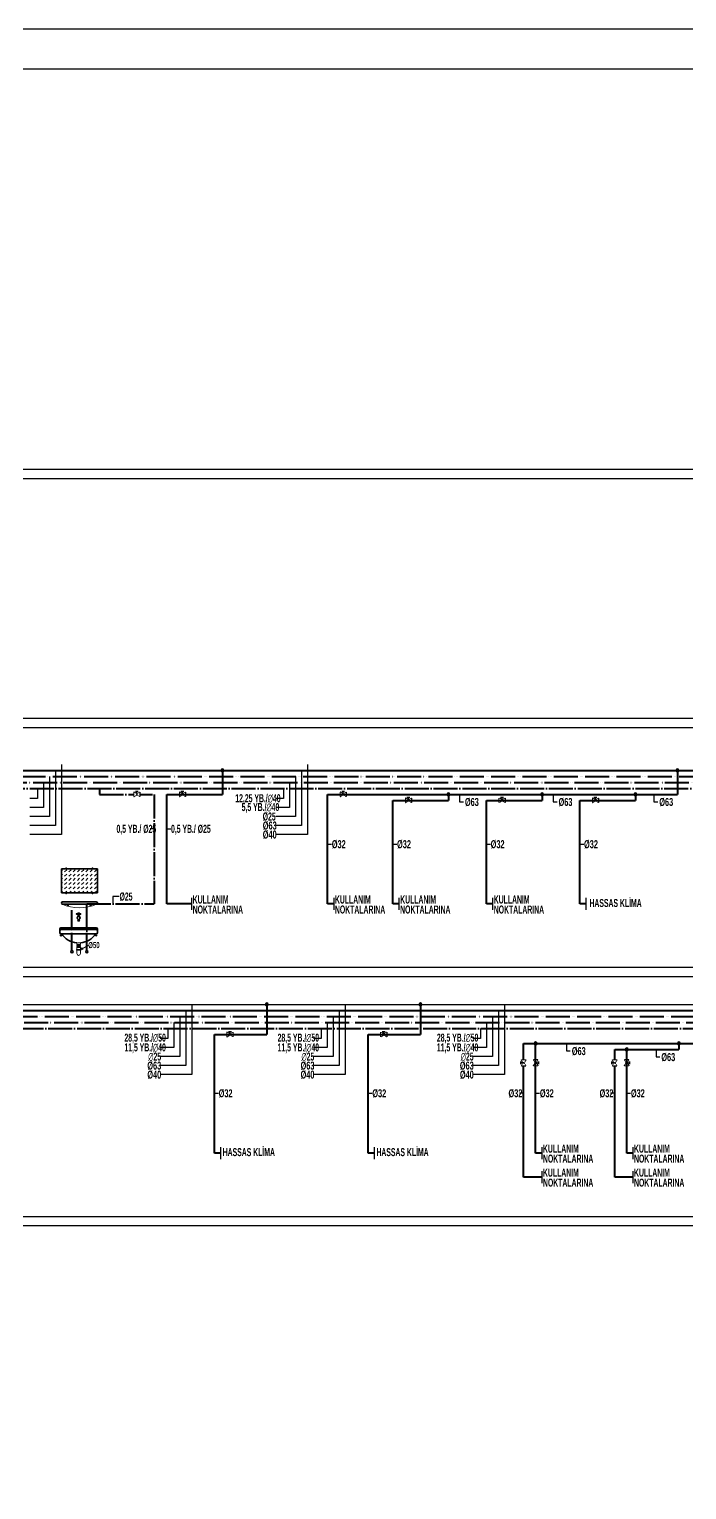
# Model space of a CAD drawing. Header units: centimetres. Extents: x 405464 to 563355, y 50011 to 66875.
# Drawn here: x 539145 to 540789, y 55361 to 59011 of the extents above; entities that cross this region are included whole.
import ezdxf
from ezdxf.enums import TextEntityAlignment as Align

# ---------------------------------------------------------------- set-up
doc = ezdxf.new("R2010")
doc.units = ezdxf.units.CM
for name, pattern in [('SICAKSU1', [75, 60, -6, 0, -3, 0, -6]), ('SIRKUL-1', [78, 60, -6, 0, -3, 0, -3, 0, -6]), ('SOGUKSU1', [72, 60, -6, 0, -6])]:
    doc.linetypes.add(name, pattern=pattern)
doc.layers.add('0-KRCN DI SU', color=41, linetype='D')
for name, color, linetype, lineweight in [('0-KRCN-IST-KÜRESEL VANA', 4, 'Continuous', 25), ('0-KRCN-SHT YUMUŞAK SU ÇAP', 201, 'Continuous', 30), ('0-KRCN-SHT-02CIHAZ', 132, 'Continuous', 25), ('0-KRCN-SHT-03CIHAZ', 120, 'Continuous', 30), ('0-KRCN-SHT-KÜRESEL VANA', 4, 'Continuous', 25), ('0-KRCN-SHT-LAVABO', 171, 'Continuous', 35), ('0-KRCN-SHT-PİSSU-BORU', 220, 'PISSU_LINE50', 40), ('0-KRCN-SHT-PROSES-BORU', 1, '0-Y_LINE', 40), ('0-KRCN-SHT-SICAKSU', 50, 'SICAKSU1', 40), ('0-KRCN-SHT-SIRKULASYON', 145, 'SIRKUL-1', 40), ('0-KRCN-SHT-SOGUKSU', 141, 'SOGUKSU1', 40), ('0-KRCN-SHT-YAZI-ÇAP-TEMSU', 81, 'Continuous', 30), ('0-KRCN-Z-ANTET', 71, 'Continuous', 30)]:
    doc.layers.add(name, color=color, linetype=linetype, lineweight=lineweight)
doc.styles.add('BORU', font='AGENCYR.TTF')
doc.styles.add('CAP', font='ARIALNB.TTF')
doc.styles.add('MUF', font='isocpeur.ttf')
doc.styles.get("Standard").update_dxf_attribs({"font": 'arial.ttf'})
doc.linetypes.add('0-Y_LINE', pattern='A,100,-0.5,["Y",BORU,S=9,R=0,X=0,Y=-4.5],-5', length=105.5)
doc.linetypes.add('D', pattern='A,12,-1,["D",Standard,S=1,R=0,X=-0.1,Y=-0.5],-1.6', length=14.6)
doc.linetypes.add('PISSU_LINE50', pattern='A,50,-10,["C",MUF,S=10,R=0,X=1,Y=-5],0', length=60)

# ---------------------------------------------------------------- blocks, each defined once
blk = doc.blocks.new('0-MEK-SHT-ZKLN-LAV.MUSLUKLU-60')
at = {"layer": '0-KRCN-SHT-LAVABO', "linetype": 'Continuous'}
for p, q in [((-31.1, 181), (-31.1, 141)), ((28.9, 181), (-31.1, 181)), ((28.9, 141), (28.9, 181)), ((-31.1, 141), (28.9, 141)), ((-31.1, 124.1), (-31.1, 123.9)), ((27, 126), (-29.2, 126)), ((-29.2, 122), (27, 122)), ((28.9, 123.9), (28.9, 124.1)), ((-33.8, 81), (-33.8, 75)), ((-33.8, 78), (-33.8, 75)), ((-31.8, 83), (27.2, 83)), ((27.2, 80), (-31.8, 80)), ((29.2, 81), (29.2, 75)), ((29.2, 75), (29.2, 78)), ((-32.3, 71.4), (-32.3, 69.6)), ((-30.8, 71.4), (-32.3, 71.4)), ((-32.3, 69.6), (-30.8, 69.6)), ((-31.8, 73), (27.2, 73)), ((-30.8, 69.6), (-30.8, 71.4)), ((26.3, 69.6), (26.3, 71.4)), ((26.3, 71.4), (27.7, 71.4)), ((27.7, 69.6), (26.3, 69.6)), ((27.7, 71.4), (27.7, 69.6))]:
    blk.add_line(p, q, dxfattribs=at)
at = {"layer": '0-KRCN-SHT-LAVABO', "color": 120, "linetype": 'Continuous', "lineweight": 20}
for p, q in [((-31.1, 177.5), (-29.1, 179.5)), ((-31.1, 170.4), (-29.1, 172.4)), ((-25.6, 176), (-22, 179.5)), ((-25.6, 168.9), (-22, 172.4)), ((-23.8, 182.5), (-23.8, 180.4)), ((-22.4, 182.5), (-23.8, 182.5)), ((-23.8, 180.4), (-22.4, 180.4)), ((-22.4, 180.4), (-22.4, 182.5)), ((-18.5, 176), (-15, 179.5)), ((-18.5, 168.9), (-15, 172.4)), ((-11.4, 176), (-7.9, 179.5)), ((-11.4, 168.9), (-7.9, 172.4)), ((-4.4, 176), (-0.8, 179.5)), ((-4.4, 168.9), (-0.8, 172.4)), ((2.7, 176), (6.2, 179.5)), ((2.7, 168.9), (6.2, 172.4)), ((9.8, 176), (13.3, 179.5)), ((9.8, 168.9), (13.3, 172.4)), ((16.8, 176), (20.4, 179.5)), ((16.8, 168.9), (20.4, 172.4)), ((20.1, 180.4), (20.1, 182.5)), ((20.1, 182.5), (21.5, 182.5)), ((21.5, 180.4), (20.1, 180.4)), ((21.5, 182.5), (21.5, 180.4)), ((23.9, 176), (27.5, 179.5)), ((23.9, 168.9), (27.5, 172.4)), ((-31.1, 163.3), (-29.1, 165.4)), ((-31.1, 156.3), (-29.1, 158.3)), ((-31.1, 149.2), (-29.1, 151.2)), ((-25.6, 161.8), (-22, 165.4)), ((-25.6, 154.8), (-22, 158.3)), ((-25.6, 147.7), (-22, 151.2)), ((-18.5, 161.8), (-15, 165.4)), ((-18.5, 154.8), (-15, 158.3)), ((-18.5, 147.7), (-15, 151.2)), ((-11.4, 161.8), (-7.9, 165.4)), ((-11.4, 154.8), (-7.9, 158.3)), ((-11.4, 147.7), (-7.9, 151.2)), ((-4.4, 161.8), (-0.8, 165.4)), ((-4.4, 154.8), (-0.8, 158.3)), ((-4.4, 147.7), (-0.8, 151.2)), ((2.7, 161.8), (6.2, 165.4)), ((2.7, 154.8), (6.2, 158.3)), ((2.7, 147.7), (6.2, 151.2)), ((9.8, 161.8), (13.3, 165.4)), ((9.8, 154.8), (13.3, 158.3)), ((9.8, 147.7), (13.3, 151.2)), ((16.8, 161.8), (20.4, 165.4)), ((16.8, 154.8), (20.4, 158.3)), ((16.8, 147.7), (20.4, 151.2)), ((23.9, 161.8), (27.5, 165.4)), ((23.9, 154.8), (27.5, 158.3)), ((23.9, 147.7), (27.5, 151.2)), ((-31.1, 142.1), (-29.1, 144.1)), ((-25.2, 141), (-22, 144.1)), ((-23.8, 139.5), (-23.8, 141.6)), ((-23.8, 141.6), (-22.4, 141.6)), ((-22.4, 139.5), (-23.8, 139.5)), ((-22.4, 141.6), (-22.4, 139.5)), ((-18.1, 141), (-15, 144.1)), ((-11, 141), (-7.9, 144.1)), ((-4, 141), (-0.8, 144.1)), ((3.1, 141), (6.2, 144.1)), ((10.2, 141), (13.3, 144.1)), ((17.2, 141), (20.4, 144.1)), ((21.5, 141.6), (20.1, 141.6)), ((20.1, 141.6), (20.1, 139.5)), ((20.1, 139.5), (21.5, 139.5)), ((21.5, 139.5), (21.5, 141.6)), ((24.3, 141), (27.5, 144.1)), ((-4.3, 102.2), (-5.3, 99.2)), ((-5.1, 98.7), (-3.8, 97.8)), ((-0.7, 102.6), (-3.8, 102.6)), ((-3.8, 96.2), (-3.8, 100)), ((-3.7, 106), (-3.7, 106.8)), ((-3.7, 106), (-3.7, 105.3)), ((-3.3, 103.6), (-3.6, 103.4)), ((-3.6, 103.4), (-3.6, 103.2)), ((-0.9, 103.2), (-3.6, 103.2)), ((-3.5, 107.4), (-3.3, 107.4)), ((-3.5, 104.7), (-3.1, 104.7)), ((-3.3, 107.7), (-3.1, 107.7)), ((-3.3, 107.4), (-2.1, 107.4)), ((-1.2, 103.6), (-3.3, 103.6)), ((-1.4, 107.7), (-3.1, 107.7)), ((-3.1, 104.7), (-1.4, 104.7)), ((-3.1, 104.7), (-3.1, 103.6)), ((-1.9, 108), (-2.6, 108)), ((-2.6, 108), (-2.6, 108)), ((-1.2, 107.4), (-2.1, 107.4)), ((-1.9, 108), (-1.9, 108)), ((-1.2, 107.7), (-1.4, 107.7)), ((-1.1, 104.7), (-1.4, 104.7)), ((-1.4, 104.7), (-1.4, 103.6)), ((-1.1, 107.4), (-1.2, 107.4)), ((-1.2, 103.6), (-0.9, 103.4)), ((-0.9, 103.4), (-0.9, 103.2)), ((-0.8, 106), (-0.8, 106.8)), ((-0.8, 106), (-0.8, 105.3)), ((-0.7, 96.2), (-0.7, 100)), ((-0.7, 97.8), (0.6, 98.7)), ((0.8, 99.2), (-0.2, 102.2)), ((-3.8, 94.1), (-4.1, 96.2)), ((-0.4, 96.2), (-4.1, 96.2)), ((-3.9, 94.6), (-0.6, 94.6)), ((-3.8, 96.8), (-0.7, 96.8)), ((-3.8, 94.1), (-0.7, 94.1)), ((-0.7, 94.1), (-0.4, 96.2)), ((-5.3, 55.3), (-5.3, 57.9)), ((-5.3, 49.3), (-5.3, 46.8)), ((-5.2, 52.7), (-5.2, 52.5)), ((-5.2, 50.5), (-5.2, 50.3)), ((0.2, 54.8), (-4.8, 54.8)), ((0.2, 49.8), (-4.8, 49.8)), ((0.2, 53.2), (-4.7, 53.2)), ((-4.7, 52), (0.2, 52)), ((0.2, 51), (-4.7, 51)), ((-4.7, 49.8), (0.2, 49.8)), ((-4.3, 54.8), (-4.3, 53.2)), ((-4.3, 52), (-4.3, 51)), ((-0.3, 54.8), (-0.3, 53.2)), ((-0.3, 52), (-0.3, 51)), ((0.7, 57.9), (0.7, 55.3)), ((0.7, 52.5), (0.7, 52.7)), ((0.7, 50.3), (0.7, 50.5)), ((0.7, 46.8), (0.7, 49.3)), ((-5.8, 46.3), (-5.8, 46.1)), ((0.7, 46.8), (-5.3, 46.8)), ((-5.3, 45.6), (0.7, 45.6)), ((-5.3, 45.6), (-5.3, 39.8)), ((-2.3, 36.8), (-2.3, 36.8)), ((0.7, 39.8), (0.7, 45.6)), ((1.2, 46.1), (1.2, 46.3))]:
    blk.add_line(p, q, dxfattribs=at)
at = {"layer": '0-KRCN-SHT-LAVABO', "color": 120, "lineweight": 20}
blk.add_line((3.5, 47.7), (14.2, 53.7), dxfattribs=at)
at = {"layer": '0-KRCN-SHT-LAVABO', "color": 120, "linetype": 'Continuous', "lineweight": 20}
for centre in [(-19.9, 119.3), (17.6, 119.3)]:
    blk.add_circle(centre, 0.409, dxfattribs=at)
at = {"layer": '0-KRCN-SHT-LAVABO', "linetype": 'Continuous'}
for centre in [(-13.5, 42.9), (11.3, 42.9)]:
    blk.add_circle(centre, 1.84, dxfattribs=at)
for centre, radius, start, end in [((-29.2, 124.1), 1.9, 90, 180), ((-29.2, 123.9), 1.9, 180, 270), ((27, 124.1), 1.9, 0, 90), ((27, 123.9), 1.9, 270, 0), ((-31.8, 81), 2, 90, 180), ((-31.8, 78), 2, 90, 180), ((-31.8, 75), 2, 180, 270), ((-2.3, 92), 34.3, 213.6941, 264.9756), ((-2.3, 92), 34.3, 275.0244, 326.3059), ((27.2, 81), 2, 0, 90), ((27.2, 78), 2, 0, 90), ((27.2, 75), 2, 270, 0)]:
    blk.add_arc(centre, radius, start, end, dxfattribs=at)
at = {"layer": '0-KRCN-SHT-LAVABO', "color": 120, "linetype": 'Continuous', "lineweight": 20}
for centre, radius, start, end in [((-1.1, 188.2), 72.1, 246.4775, 293.4812), ((-20.1, 118.8), 1.62, 339.8952, 169.616), ((-5.3, 106), 0.843, 54.2766, 180), ((-5.3, 106), 0.843, 180, 305.7234), ((-4.8, 99.1), 0.5, 162, 234), ((-4.3, 107.6), 0.963, 239.9637, 304.3026), ((-4.3, 104.5), 0.963, 55.6974, 122.8475), ((-3.8, 102.1), 0.5, 90, 162), ((-3.1, 102.6), 0.781, 131.2718, 180.0396), ((-2.3, 100), 1.54, 0, 180), ((-1.4, 106), 2.41, 146.633, 162.6726), ((-1.4, 106), 2.41, 197.4576, 213.367), ((-3.6, 103.1), 0.12, 90, 131.2718), ((-3.3, 107.5), 0.15, 90, 270), ((-2.3, 106.8), 1.26, 106.6015, 134.4153), ((-2.3, 106), 0.843, 0, 180), ((-2.3, 106), 0.843, 180, 0), ((-2.3, 106), 2.05, 90, 100.1642), ((-2.3, 106), 2.05, 79.8358, 90), ((-2.3, 106.8), 1.26, 45.5847, 73.3985), ((-1.2, 107.5), 0.15, 270, 90), ((-3.1, 106), 2.41, 17.4576, 33.367), ((-3.1, 106), 2.41, 326.633, 342.5424), ((-0.9, 103.1), 0.12, 48.7282, 90), ((-1.4, 102.6), 0.781, 359.9604, 48.7282), ((-0.2, 107.6), 0.963, 235.6974, 300.0363), ((-0.2, 104.5), 0.963, 59.9637, 124.3026), ((-0.7, 102.1), 0.5, 18, 90), ((0.8, 106), 0.843, 0, 125.7234), ((0.8, 106), 0.843, 234.2766, 0), ((0.3, 99.1), 0.5, 306, 18), ((17.7, 118.8), 1.62, 10.384, 200.1048), ((-4.8, 55.3), 0.5, 180, 270), ((-4.8, 49.3), 0.5, 90, 180), ((-4.7, 52.7), 0.5, 90, 180), ((-4.7, 52.5), 0.5, 180, 270), ((-4.7, 50.5), 0.5, 90, 180), ((-4.7, 50.3), 0.5, 180, 270), ((-2.3, 92), 34.3, 266.6528, 273.3472), ((0.2, 55.3), 0.5, 270, 0), ((0.2, 52.7), 0.5, 0, 90), ((0.2, 52.5), 0.5, 270, 0), ((0.2, 50.5), 0.5, 0, 90), ((0.2, 50.3), 0.5, 270, 0), ((0.2, 49.3), 0.5, 0, 90), ((-5.3, 46.3), 0.5, 90, 180), ((-5.3, 46.1), 0.5, 180, 270), ((-2.3, 39.8), 3, 180, 270), ((-2.3, 39.8), 3, 270, 0), ((0.7, 46.3), 0.5, 0, 90), ((0.7, 46.1), 0.5, 270, 0)]:
    blk.add_arc(centre, radius, start, end, dxfattribs=at)
at = {"layer": '0-KRCN-SHT-PİSSU-BORU', "ltscale": 0.5}
blk.add_line((0.7, 48.2), (2, 48.2), dxfattribs=at)
blk.add_arc((2, 46.2), 2, 0, 90, dxfattribs=at)
at = {"layer": '0-KRCN-SHT-SICAKSU', "ltscale": 0.5}
blk.add_line((-13.5, 44.7), (-13.5, 114), dxfattribs=at)
at = {"layer": '0-KRCN-SHT-SOGUKSU', "ltscale": 0.5}
blk.add_line((11.3, 44.7), (11.3, 106), dxfattribs=at)
at = {"layer": '0-KRCN-SHT-LAVABO', "color": 120, "lineweight": 20, "style": 'CAP', "width": 0.7}
blk.add_text('%%C50', height=10, dxfattribs=at).set_placement((23.2, 54), align=Align.MIDDLE)
blk = doc.blocks.new('0-MEK-SHT-KÜRESELVANA')
at = {"layer": '0-KRCN-IST-KÜRESEL VANA'}
blk.add_hatch(color=256, dxfattribs=at).paths.add_polyline_path([(1.4, 0, 1), (-1.4, 0, 1)])
for p, q in [((-1.1, 0.9), (-4.2, 3)), ((-4.2, -3.1), (-4.2, 3)), ((-4.2, 3), (-4.2, -3.1)), ((-2.4, 4.6), (2.3, 4.6)), ((0, 4.6), (-2.4, 4.6)), ((0, 0), (0, 4.6)), ((2.3, 4.6), (0, 4.6)), ((1.1, 0.8), (4.3, 3)), ((4.3, -3.1), (4.3, 3)), ((4.3, 3), (4.3, -3.1)), ((-4.2, -3.1), (-1.1, -0.9)), ((4.3, -3.1), (1.1, -0.8))]:
    blk.add_line(p, q, dxfattribs=at)
for points in [[(-4.5, 3.7), (-5, 3.7), (-5, -3.8), (-4.5, -3.8)], [(4.6, 3.7), (5, 3.7), (5, -3.8), (4.6, -3.8)]]:
    blk.add_lwpolyline(points, close=True, dxfattribs=at)
blk.add_circle((0, 0), 1.42, dxfattribs=at)
blk.add_wipeout([(4.3, 3), (4.3, -3.1), (1.1, -0.9), (1.2, -0.8), (1.2, -0.7), (1.2, -0.7), (1.3, -0.6), (1.3, -0.5), (1.4, -0.4), (1.4, -0.3), (1.4, -0.2), (1.4, -0.1), (1.4, 0), (1.4, 0.1), (1.4, 0.2), (1.4, 0.2), (1.4, 0.3), (1.4, 0.4), (1.3, 0.5), (1.3, 0.6), (1.2, 0.7), (1.2, 0.7), (1.2, 0.8), (1.1, 0.8), (1.1, 0.9)]).dxf.layer = '0-KRCN-IST-KÜRESEL VANA'
blk.add_wipeout([(-4.2, 3), (-4.2, -3.1), (-1.1, -0.9), (-1.2, -0.8), (-1.2, -0.7), (-1.2, -0.7), (-1.3, -0.6), (-1.3, -0.5), (-1.4, -0.4), (-1.4, -0.3), (-1.4, -0.2), (-1.4, -0.1), (-1.4, 0), (-1.4, 0.1), (-1.4, 0.2), (-1.4, 0.2), (-1.4, 0.3), (-1.4, 0.4), (-1.3, 0.5), (-1.3, 0.6), (-1.2, 0.7), (-1.2, 0.7), (-1.2, 0.8), (-1.1, 0.8), (-1.1, 0.9)]).dxf.layer = '0-KRCN-IST-KÜRESEL VANA'
blk = doc.blocks.new('DONUT')
at = {"layer": '0-KRCN-SHT-03CIHAZ'}
blk.add_hatch(color=256, dxfattribs=at).paths.add_polyline_path([(2.5, 0, 1), (-2.5, 0, 1)])
blk.add_circle((0, 0), 2.5, dxfattribs=at)

msp = doc.modelspace()

# ---------------------------------------------------------------- linework, layer by layer
at = {"layer": '0-KRCN DI SU', "linetype": 'D', "ltscale": 5}
msp.add_line((521715.5, 56574.1), (544442.4, 56574.1), dxfattribs=at)
at = {"layer": '0-KRCN-SHT YUMUŞAK SU ÇAP', "linetype": 'Continuous'}
for p, q in [((539210.3, 57159.1), (539210.3, 57021.3)), ((539225.3, 57174.1), (539225.3, 56998.8)), ((539825.2, 57159.1), (539825.2, 57021.3)), ((539840.2, 57174.1), (539840.2, 56998.8)), ((540220.8, 57099.1), (540220.8, 57080.4)), ((540454.8, 57099.1), (540454.8, 57080.4)), ((540706.7, 57099.1), (540706.7, 57080.4)), ((540220.8, 57080.4), (540230.3, 57080.4)), ((540454.8, 57080.4), (540464.3, 57080.4)), ((540706.7, 57080.4), (540716.2, 57080.4)), ((539210.3, 57021.3), (539146.2, 57021.3)), ((539825.2, 57021.3), (539761.1, 57021.3)), ((539225.3, 56998.8), (539146.2, 56998.8)), ((539840.2, 56998.8), (539761.1, 56998.8)), ((539890.9, 56974.6), (539900.6, 56974.6)), ((540053.9, 56974.6), (540063.7, 56974.6)), ((540287.9, 56974.6), (540297.7, 56974.6)), ((540521.4, 56974.6), (540531.2, 56974.6)), ((539536.7, 56559.1), (539536.7, 56421.3)), ((539551.7, 56574.1), (539551.7, 56398.8)), ((539919.6, 56559.1), (539919.6, 56421.3)), ((539934.6, 56574.1), (539934.6, 56398.8)), ((540317.8, 56559.1), (540317.8, 56421.3)), ((540332.8, 56574.1), (540332.8, 56398.8)), ((540488, 56476.6), (540488, 56457.9)), ((540488, 56457.9), (540497.5, 56457.9)), ((540711.8, 56461.6), (540711.8, 56442.9)), ((540711.8, 56442.9), (540721.3, 56442.9)), ((539536.7, 56421.3), (539472.6, 56421.3)), ((539551.7, 56398.8), (539472.6, 56398.8)), ((539919.6, 56421.3), (539855.6, 56421.3)), ((539934.6, 56398.8), (539855.6, 56398.8)), ((540317.8, 56421.3), (540253.8, 56421.3)), ((540332.8, 56398.8), (540253.8, 56398.8)), ((539608, 56352.1), (539617.7, 56352.1)), ((539992.1, 56352.1), (540001.9, 56352.1)), ((540380.9, 56352.1), (540370.8, 56352.1)), ((540410.9, 56352.1), (540420.7, 56352.1)), ((540608.5, 56352.1), (540598.4, 56352.1)), ((540638.5, 56352.1), (540648.3, 56352.1))]:
    msp.add_line(p, q, dxfattribs=at)
at = {"layer": '0-KRCN-SHT-02CIHAZ', "color": 8}
for p, q in [((544442.4, 57911.3), (519319.8, 57911.3)), ((519319.8, 57888.8), (544442.4, 57888.8)), ((544442.4, 57288.8), (519319.8, 57288.8)), ((519319.8, 57266.3), (544442.4, 57266.3)), ((544442.4, 56666.3), (519319.8, 56666.3)), ((519319.8, 56643.8), (544442.4, 56643.8)), ((519319.8, 56043.8), (544442.4, 56043.8)), ((544442.4, 56021.3), (519319.8, 56021.3))]:
    msp.add_line(p, q, dxfattribs=at)
at = {"layer": '0-KRCN-SHT-PROSES-BORU'}
for p, q in [((536109.2, 57159.1), (544442.4, 57159.1)), ((539628, 57159.1), (539628, 57099.1)), ((540765.3, 57159.1), (540765.3, 57099.1)), ((539488.9, 56825.3), (539488.9, 57099.1)), ((539890.9, 56825.3), (539890.9, 57099.1)), ((540193, 57099.1), (540193, 57084.1)), ((540427, 57099.1), (540427, 57084.1)), ((540660.5, 57099.1), (540660.5, 57084.1)), ((540053.9, 56825.3), (540053.9, 57084.1)), ((540287.9, 56825.3), (540287.9, 57084.1)), ((540521.4, 56825.3), (540521.4, 57084.1)), ((539550.6, 56825.3), (539488.9, 56825.3)), ((539906.2, 56825.3), (539890.9, 56825.3)), ((540069.3, 56825.3), (540053.9, 56825.3)), ((540303.3, 56825.3), (540287.9, 56825.3)), ((540536.7, 56825.3), (540521.4, 56825.3)), ((521644.3, 56559.1), (544442.4, 56559.1)), ((539738.8, 56574.1), (539738.8, 56499.1)), ((540123, 56574.1), (540123, 56499.1)), ((539608, 56202.8), (539608, 56499.1)), ((539992.1, 56202.8), (539992.1, 56499.1)), ((540380.9, 56476.6), (542579.6, 56476.6)), ((540380.9, 56142.8), (540380.9, 56476.6)), ((540768.9, 56476.6), (540768.9, 56461.6)), ((540608.5, 56142.8), (540608.5, 56461.6)), ((540608.5, 56461.6), (540768.9, 56461.6)), ((539623.3, 56202.8), (539608, 56202.8)), ((540007.5, 56202.8), (539992.1, 56202.8)), ((540426.2, 56202.8), (540410.9, 56202.8)), ((540653.8, 56202.8), (540638.5, 56202.8)), ((540426.2, 56142.8), (540380.9, 56142.8)), ((540653.8, 56142.8), (540608.5, 56142.8))]:
    msp.add_line(p, q, dxfattribs=at)
at = {"layer": '0-KRCN-SHT-SICAKSU'}
for p, q in [((528100, 57129.1), (544442.4, 57129.1)), ((526574.1, 56529.1), (544442.4, 56529.1))]:
    msp.add_line(p, q, dxfattribs=at)
at = {"layer": '0-KRCN-SHT-SIRKULASYON'}
for p, q in [((528085, 57144.1), (544442.4, 57144.1)), ((527987, 56544.1), (544442.4, 56544.1))]:
    msp.add_line(p, q, dxfattribs=at)
at = {"layer": '0-KRCN-SHT-SOGUKSU'}
for p, q in [((528115, 57114.1), (544442.4, 57114.1)), ((539320.7, 57114.1), (539320.7, 57099.1)), ((539320.7, 57099.1), (539457.3, 57099.1)), ((539457.3, 57099.1), (539457.3, 56825.3)), ((539288.9, 56825.3), (539457.3, 56825.3)), ((539288.9, 56800.4), (539288.9, 56825.3)), ((528017, 56514.1), (544442.4, 56514.1))]:
    msp.add_line(p, q, dxfattribs=at)
at = {"layer": '0-KRCN-SHT-YAZI-ÇAP-TEMSU', "linetype": 'Continuous'}
for p, q in [((539180.3, 57129.1), (539180.3, 57066.3)), ((539195.3, 57144.1), (539195.3, 57043.8)), ((539795.2, 57129.1), (539795.2, 57066.3)), ((539810.2, 57144.1), (539810.2, 57043.8)), ((539165.3, 57088.8), (539146.2, 57088.8)), ((539165.3, 57114.1), (539165.3, 57088.8)), ((539780.2, 57088.8), (539761.1, 57088.8)), ((539780.2, 57114.1), (539780.2, 57088.8)), ((539180.3, 57066.3), (539146.2, 57066.3)), ((539795.2, 57066.3), (539761.1, 57066.3)), ((539195.3, 57043.8), (539146.2, 57043.8)), ((539810.2, 57043.8), (539761.1, 57043.8)), ((539457.3, 57013), (539447.5, 57013)), ((539488.9, 57013), (539498.7, 57013)), ((539368.9, 56843.8), (539353.9, 56843.8)), ((539353.9, 56843.8), (539353.9, 56825.3)), ((539550.6, 56840.3), (539550.6, 56810.3)), ((539906.2, 56840.3), (539906.2, 56810.3)), ((540069.3, 56840.3), (540069.3, 56810.3)), ((540303.3, 56840.3), (540303.3, 56810.3)), ((540536.7, 56840.3), (540536.7, 56810.3)), ((539521.7, 56544.1), (539521.7, 56443.8)), ((539904.6, 56544.1), (539904.6, 56443.8)), ((540302.8, 56544.1), (540302.8, 56443.8)), ((539491.7, 56514.1), (539491.7, 56488.8)), ((539506.7, 56529.1), (539506.7, 56466.3)), ((539874.6, 56514.1), (539874.6, 56488.8)), ((539889.6, 56529.1), (539889.6, 56466.3)), ((540272.8, 56514.1), (540272.8, 56488.8)), ((540287.8, 56529.1), (540287.8, 56466.3)), ((539491.7, 56488.8), (539472.6, 56488.8)), ((539506.7, 56466.3), (539472.6, 56466.3)), ((539874.6, 56488.8), (539855.6, 56488.8)), ((539889.6, 56466.3), (539855.6, 56466.3)), ((540272.8, 56488.8), (540253.8, 56488.8)), ((540287.8, 56466.3), (540253.8, 56466.3)), ((539521.7, 56443.8), (539472.6, 56443.8)), ((539904.6, 56443.8), (539855.6, 56443.8)), ((540302.8, 56443.8), (540253.8, 56443.8)), ((539623.3, 56217.8), (539623.3, 56187.8)), ((540007.5, 56217.8), (540007.5, 56187.8)), ((540426.2, 56217.8), (540426.2, 56187.8)), ((540653.8, 56217.8), (540653.8, 56187.8)), ((540426.2, 56157.8), (540426.2, 56127.8)), ((540653.8, 56157.8), (540653.8, 56127.8))]:
    msp.add_line(p, q, dxfattribs=at)

# ---------------------------------------------------------------- block references
at = {"layer": '0-KRCN-SHT-03CIHAZ', "xscale": -1.5, "yscale": 1.5, "zscale": 1.5}
for p in [(539628, 57159.1), (540765.3, 57159.1), (540193, 57099.1), (540427, 57099.1), (540660.5, 57099.1), (539738.8, 56574.1), (540123, 56574.1), (540410.9, 56476.6), (540768.9, 56476.6), (540638.5, 56461.6)]:
    msp.add_blockref('DONUT', p, dxfattribs=at)
at = {"layer": '0-KRCN-SHT-KÜRESEL VANA', "xscale": 1.5, "yscale": 1.5, "zscale": 1.5, "rotation": 270}
for p in [(540410.9, 56428.2), (540638.5, 56428.2)]:
    msp.add_blockref('0-MEK-SHT-KÜRESELVANA', p, dxfattribs=at)
at = {"layer": '0-KRCN-SHT-LAVABO', "xscale": 1.5, "yscale": 1.5, "zscale": 1.5}
msp.add_blockref('0-MEK-SHT-ZKLN-LAV.MUSLUKLU-60', (539271.9, 56641.4), dxfattribs=at)

# ---------------------------------------------------------------- texts
at = {"layer": '0-KRCN-SHT YUMUŞAK SU ÇAP', "linetype": 'Continuous', "style": 'CAP', "width": 0.7}
for s, p in [('Ø63', (540234.1, 57080.1)), ('Ø63', (540468.1, 57080.1)), ('Ø63', (540720, 57080.1)), ('Ø63', (539728.8, 57021.3)), ('Ø40', (539728.8, 56998.8)), ('Ø32', (539901.4, 56974.6)), ('Ø32', (540064.5, 56974.6)), ('Ø32', (540298.5, 56974.6)), ('Ø32', (540531.9, 56974.6)), ('Ø63', (540501.3, 56457.6)), ('Ø63', (539440.2, 56421.3)), ('Ø63', (539823.2, 56421.3)), ('Ø63', (540221.4, 56421.3)), ('Ø63', (540725.1, 56442.6)), ('Ø40', (539440.3, 56398.8)), ('Ø40', (539823.3, 56398.8)), ('Ø40', (540221.5, 56398.8)), ('Ø32', (539618.5, 56352.1)), ('Ø32', (540002.7, 56352.1)), ('Ø32', (540343, 56352.1)), ('Ø32', (540421.4, 56352.1)), ('Ø32', (540570.6, 56352.1)), ('Ø32', (540649, 56352.1))]:
    msp.add_text(s, height=20, dxfattribs=at).set_placement(p, align=Align.MIDDLE_LEFT)
at = {"layer": '0-KRCN-SHT-YAZI-ÇAP-TEMSU', "linetype": 'Continuous', "style": 'CAP', "width": 0.6}
for s, p in [('12,25 YB./∅40', (539660.1, 57089.5)), ('5,5 YB./∅40', (539676, 57067.4)), ('Ø25', (539728.6, 57043.8)), ('0,5 YB./ Ø25', (539363.1, 57013)), ('0,5 YB./ Ø25', (539499.4, 57013)), ('28,5 YB./∅50', (539382.9, 56491.2)), ('28,5 YB./∅50', (539765.9, 56491.2)), ('28,5 YB./∅50', (540164.1, 56491.2)), ('11,5 YB./∅40', (539382.9, 56466.8)), ('11,5 YB./∅40', (539765.9, 56466.8)), ('11,5 YB./∅40', (540164, 56466.8)), ('∅25', (539442.6, 56444)), ('∅25', (539825.5, 56444)), ('∅25', (540223.7, 56444))]:
    msp.add_text(s, height=20, dxfattribs=at).set_placement(p, align=Align.MIDDLE_LEFT)
msp.add_text('%%C25', height=20, dxfattribs=at).set_placement((539386.9, 56843.8), align=Align.MIDDLE_CENTER)
for s, p in [('KULLANIM ', (539553.6, 56826.4)), ('KULLANIM ', (539909.1, 56826.4)), ('KULLANIM ', (540072.2, 56826.4)), ('KULLANIM ', (540306.2, 56826.4)), ('HASSAS KLİMA ', (540545.4, 56817.6)), ('NOKTALARINA', (539553.6, 56801.4)), ('NOKTALARINA', (539909.1, 56801.4)), ('NOKTALARINA', (540072.2, 56801.4)), ('NOKTALARINA', (540306.2, 56801.4)), ('HASSAS KLİMA ', (539628.6, 56195.1)), ('HASSAS KLİMA ', (540012.8, 56195.1)), ('KULLANIM ', (540429.2, 56203.9)), ('KULLANIM ', (540656.8, 56203.9)), ('NOKTALARINA', (540429.2, 56178.9)), ('NOKTALARINA', (540656.8, 56178.9)), ('KULLANIM ', (540429.2, 56143.9)), ('NOKTALARINA', (540429.2, 56118.9)), ('KULLANIM ', (540656.8, 56143.9)), ('NOKTALARINA', (540656.8, 56118.9))]:
    msp.add_text(s, height=20, dxfattribs=at).set_placement(p)

# ---------------------------------------------------------------- next in the draw order: linework, layer by layer
at = {"layer": '0-KRCN-SHT-PROSES-BORU'}
for p, q in [((540410.9, 56202.8), (540410.9, 56476.6)), ((540638.5, 56202.8), (540638.5, 56461.6))]:
    msp.add_line(p, q, dxfattribs=at)

# ---------------------------------------------------------------- next in the draw order: block references
at = {"layer": '0-KRCN-SHT-KÜRESEL VANA', "xscale": 1.5, "yscale": 1.5, "zscale": 1.5}
for p in [(539414.1, 57099.1), (539527.8, 57099.1), (539929.7, 57099.1), (539646.8, 56499.1), (540031, 56499.1)]:
    msp.add_blockref('0-MEK-SHT-KÜRESELVANA', p, dxfattribs=at)
at = {"layer": '0-KRCN-SHT-KÜRESEL VANA', "xscale": -1.5, "yscale": 1.5, "zscale": 1.5}
for p, rotation in [((540380.9, 56428.2), 89.9999999999996), ((540608.5, 56428.2), 89.99999999999962)]:
    msp.add_blockref('0-MEK-SHT-KÜRESELVANA', p, dxfattribs=dict(at, rotation=rotation))

# ---------------------------------------------------------------- next in the draw order: linework, layer by layer
at = {"layer": '0-KRCN-SHT-PROSES-BORU'}
for p, q in [((539488.9, 57099.1), (539628, 57099.1)), ((539890.9, 57099.1), (540765.3, 57099.1)), ((539608, 56499.1), (539738.8, 56499.1)), ((539992.1, 56499.1), (540123, 56499.1))]:
    msp.add_line(p, q, dxfattribs=at)

# ---------------------------------------------------------------- next in the draw order: block references
at = {"layer": '0-KRCN-SHT-KÜRESEL VANA', "xscale": 1.5, "yscale": 1.5, "zscale": 1.5}
for p in [(540092.8, 57084.1), (540326.8, 57084.1), (540560.3, 57084.1)]:
    msp.add_blockref('0-MEK-SHT-KÜRESELVANA', p, dxfattribs=at)

# ---------------------------------------------------------------- next in the draw order: linework, layer by layer
at = {"layer": '0-KRCN-SHT-PROSES-BORU'}
for p, q in [((540053.9, 57084.1), (540193, 57084.1)), ((540287.9, 57084.1), (540427, 57084.1)), ((540521.4, 57084.1), (540660.5, 57084.1))]:
    msp.add_line(p, q, dxfattribs=at)
at = {"layer": '0-KRCN-Z-ANTET'}
for points in [[(405464.1, 50011.3), (563355.4, 50011.3), (563355.4, 59011.3), (405464.1, 59011.3)], [(503064.1, 50111.3), (544661.8, 50111.3), (544661.8, 58911.3), (503064.1, 58911.3)]]:
    msp.add_lwpolyline(points, close=True, dxfattribs=at)

doc.saveas('drawing.dxf')
